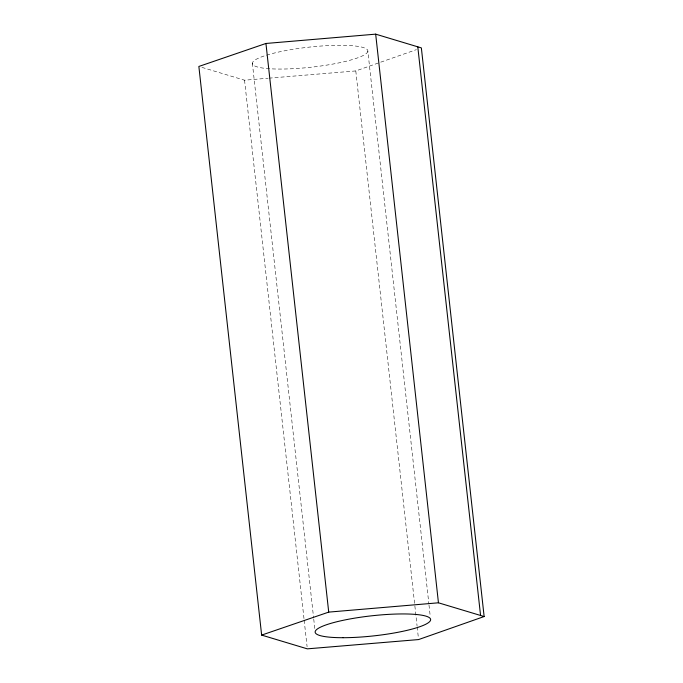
<?xml version="1.0" encoding="UTF-8"?>
<svg xmlns="http://www.w3.org/2000/svg" width="683" height="683" viewBox="0 0 683 683"><rect width="100%" height="100%" fill="white"/><g stroke="black" fill="none" stroke-linecap="round" stroke-linejoin="round"><path stroke-width="0.51" stroke-dasharray="3.42 2.56" d="M268.914 78.169L355.792 70.93L416.391 49.646M201.912 67.369L244.548 80.201L267.856 78.255M367.855 51.182A58.089 10.091 -6.3 0 1 280.303 69.06A58.089 10.091 -6.3 0 1 282.173 51.285A58.089 10.091 -6.3 0 1 367.855 51.182L428.881 603.951M428.992 605.01L430.162 615.596M355.792 70.93L417.057 625.807M417.168 626.866L418.337 637.452M252.369 63.169L313.625 618.047M313.745 619.105L314.914 629.7M244.548 80.201L304.055 619.199M304.166 620.258L307.094 646.733"/><path stroke-width="1.02" d="M484.136 616.544L418.577 639.57L307.324 648.85L261.64 635.096L198.864 66.456L265.943 43.464L375.676 34.15L421.36 47.904L484.136 616.544L438.452 602.799L328.719 612.113L261.64 635.096M417.791 46.828L480.567 615.477M375.676 34.15L438.452 602.799M265.943 43.464L328.719 612.113M343.088 637.709A58.089 10.091 -6.3 0 0 430.631 619.831A58.089 10.091 -6.3 0 0 344.949 619.933A58.089 10.091 -6.3 0 0 343.088 637.709"/></g></svg>
